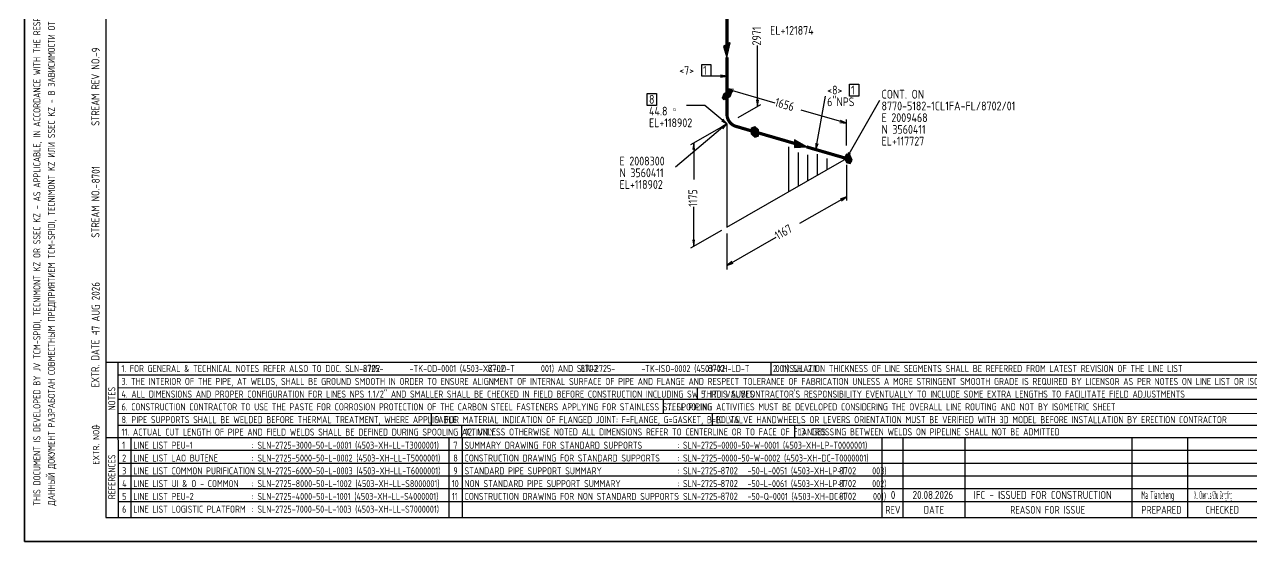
# Model space of a CAD drawing. Extents: x 0 to 594, y 0 to 420.
# Drawn here: x 0 to 383.4, y 0 to 161.7 of the extents above; entities that cross this region are included whole.
import ezdxf

# ---------------------------------------------------------------- set-up
doc = ezdxf.new("R2010")
doc.units = 0
doc.header["$MEASUREMENT"] = 0
doc.linetypes.add('BORDER_2012_SLN$0$8001.Solid', pattern=[0])
for name, color, linetype, lineweight in [('BORDER_2012_SLN$0$BG_01', 7, 'BORDER_2012_SLN$0$8001.Solid', 25), ('BORDER_2012_SLN$0$BG_02', 7, 'BORDER_2012_SLN$0$8001.Solid', 25), ('BORDER_2012_SLN$0$BG_Level_1', 7, 'BORDER_2012_SLN$0$8001.Solid', 25), ('BORDER_2012_SLN$0$Level_1', 7, 'BORDER_2012_SLN$0$8001.Solid', 25), ('BORDER_2012_SLN$0$Level_18', 7, 'BORDER_2012_SLN$0$8001.Solid', 25)]:
    doc.layers.add(name, color=color, linetype=linetype, lineweight=lineweight)
doc.layers.add('GT_1', color=7, linetype='Continuous')
doc.styles.add('BORDER_2012_SLN$0$GOST type A', font='GOST type A')
doc.styles.add('HTX1', font='')
doc.styles.get('HTX1').set_extended_font_data('GOST type A')

# ---------------------------------------------------------------- blocks, each defined once
blk = doc.blocks.new('BORDER_2012_SLN')
at = {"layer": 'BORDER_2012_SLN$0$BG_Level_1', "color": 7, "lineweight": -3}
for p, q in [((402.7, 56), (25.4, 56)), ((29.11, 56), (29.22, 7.5)), ((233.25, 56), (233.24, 52)), ((402.7, 52), (29.1, 52)), ((402.7, 47.99), (29.16, 48.01)), ((210.22, 48), (210.22, 44.42)), ((402.7, 44.41), (29.17, 44.42)), ((199.61, 44.42), (199.61, 40.02)), ((402.7, 39.96), (29.15, 40.07)), ((127.1, 40.04), (127.1, 36.23)), ((214.87, 40.02), (214.87, 36.23)), ((136.5, 36.23), (136.5, 32.43)), ((240.64, 36.23), (240.64, 32.43)), ((33.22, 32.43), (33.22, 7.59)), ((132.63, 32.43), (132.63, 7.6)), ((136.8, 32.43), (136.8, 7.59))]:
    blk.add_line(p, q, dxfattribs=at)
at = {"layer": 'BORDER_2012_SLN$0$Level_1', "color": 7, "lineweight": -3}
for p, q in [((25.4, 412.5), (25.4, 7.5)), ((402.7, 36.23), (29.15, 36.23)), ((402.7, 32.43), (25.4, 32.43)), ((267.9, 32.43), (267.91, 7.5)), ((274.59, 7.5), (274.59, 32.43)), ((293.91, 7.5), (293.91, 32.43)), ((346.11, 7.5), (346.11, 32.43)), ((363.55, 7.5), (363.55, 32.43)), ((402.7, 28.43), (29.17, 28.43)), ((402.7, 24.43), (29.18, 24.43)), ((402.7, 20.43), (29.19, 20.43)), ((402.7, 16.43), (29.2, 16.43)), ((402.7, 12.43), (29.2, 12.43)), ((25.4, 7.5), (588.6, 7.5))]:
    blk.add_line(p, q, dxfattribs=at)
at = {"layer": 'BORDER_2012_SLN$0$Level_18', "color": 7, "lineweight": -3, "flags": 128}
blk.add_lwpolyline([(0, 0), (0, 420), (594, 420), (594, 0)], close=True, dxfattribs=at)
at = {"color": 7, "char_height": 2.2, "attachment_point": 1, "style": 'BORDER_2012_SLN$0$GOST type A'}
for s, insert in [('{\\l\\fGOST type A|b0|i0;\\T1;1}', (30.5, 31.2)), ('{\\l\\fGOST type A|b0|i0;\\T1;: SLN-2725-3000-50-L-0001 (4503-XH-LL-T3000001)}', (71, 31.2)), ('{\\l\\fGOST type A|b0|i0;\\T1;7}', (134, 31.2)), ('{\\l\\fGOST type A|b0|i0;\\T1;SUMMARY DRAWING FOR STANDARD SUPPORTS}', (137.5, 31.2)), ('{\\l\\fGOST type A|b0|i0;\\T1;: SLN-2725-0000-50-W-0001 (4503-XH-LP-T0000001)}', (204, 31.2)), ('{\\l\\fGOST type A|b0|i0;\\T1;2}', (30.5, 27.2)), ('{\\l\\fGOST type A|b0|i0;\\T1;LINE LIST LAO BUTENE}', (34, 27.2)), ('{\\l\\fGOST type A|b0|i0;\\T1;: SLN-2725-5000-50-L-0002 (4503-XH-LL-T5000001)}', (71, 27.2)), ('{\\l\\fGOST type A|b0|i0;\\T1;8}', (134, 27.2)), ('{\\l\\fGOST type A|b0|i0;\\T1;CONSTRUCTION DRAWING FOR STANDARD SUPPORTS}', (137.5, 27.2)), ('{\\l\\fGOST type A|b0|i0;\\T1;: SLN-2725-0000-50-W-0002 (4503-XH-DC-T0000001)}', (204, 27.2)), ('{\\l\\fGOST type A|b0|i0;\\T1;3}', (30.5, 23.2)), ('{\\l\\fGOST type A|b0|i0;\\T1;LINE LIST COMMON PURIFICATION}', (34, 23.2)), ('{\\l\\fGOST type A|b0|i0;\\T1;: SLN-2725-6000-50-L-0003 (4503-XH-LL-T6000001)}', (71, 23.2)), ('{\\l\\fGOST type A|b0|i0;\\T1;9}', (134, 23.2)), ('{\\C256;STANDARD PIPE SUPPORT SUMMARY}', (137.5, 23.2)), ('{\\fGOST type A|b0|i0|c0|p34;: SLN-2725-       -50-L-0051 (4503-XH-LP-T       003)}', (204, 23.2)), ('{\\l\\fGOST type A|b0|i0;\\T1;4}', (30.5, 19.2)), ('{\\l\\fGOST type A|b0|i0;\\T1;LINE LIST UI & O - COMMON}', (34, 19.2)), ('{\\l\\fGOST type A|b0|i0;\\T1;: SLN-2725-8000-50-L-1002 (4503-XH-LL-S8000001)}', (71, 19.2)), ('{\\l\\fGOST type A|b0|i0;\\T1;10}', (133.5, 19.2)), ('{\\l\\fGOST type A|b0|i0;\\T1;NON STANDARD PIPE SUPPORT SUMMARY}', (137.5, 19.2)), ('{\\fGOST type A|b0|i0|c0|p34;: SLN-2725-       -50-L-0061 (4503-XH-LP-T       002)}', (204, 19.2)), ('{\\l\\fGOST type A|b0|i0;\\T1;: SLN-2725-4000-50-L-1001 (4503-XH-LL-S4000001)}', (71, 15.2)), ('{\\fGOST type A|b0|i0|c0|p34;: SLN-2725-       -50-Q-0001 (4503-XH-DC-T       001)}', (204, 15.2)), ('{\\l\\fGOST type A|b0|i0;\\T1;5}', (30.5, 15.2)), ('{\\l\\fGOST type A|b0|i0;\\T1;LINE LIST PEU-2}', (34, 15.2)), ('{\\l\\fGOST type A|b0|i0;\\T1;11}', (133.5, 15.2)), ('{\\C256;CONSTRUCTION DRAWING FOR NON STANDARD SUPPORTS}', (137.5, 15.2)), ('{\\l\\fGOST type A|b0|i0;\\T1;6}', (30.5, 11.2)), ('{\\l\\fGOST type A|b0|i0;\\T1;LINE LIST LOGISTIC PLATFORM}', (34, 11.2)), ('{\\l\\fGOST type A|b0|i0;\\T1;: SLN-2725-7000-50-L-1003 (4503-XH-LL-S7000001)}', (71, 11.2))]:
    blk.add_mtext(s, dxfattribs=dict(at, insert=insert))
at = {"layer": 'BORDER_2012_SLN$0$BG_01', "color": 7, "attachment_point": 1, "rotation": 90, "style": 'BORDER_2012_SLN$0$GOST type A'}
for s, insert, char_height in [('{\\fGOST type A|b0|i0|c134|p34;\\W1.01;ДАННЫЙ ДОКУМЕНТ РАЗРАБОТАН СОВМЕСТНЫМ ПРЕДПРИЯТИЕМ \\fGOST type A|b0|i0|c0|p34;TCM-SPIDI, TECNIMONT KZ \\fGOST type A|b0|i0|c134|p34;ИЛИ \\fGOST type A|b0|i0|c0|p34;SSEC KZ - \\fGOST type A|b0|i0|c134|p34;В ЗАВИСИМОСТИ ОТ ПРИМЕНИМОСТИ\\fGOST type A|b0|i0|c0|p34;, \\fGOST type A|b0|i0|c134|p34;В СООТВЕТСТВИИ С СООТВЕТСТВУЮЩЕЙ ОБЛАСТЬЮ РАБОТ\\fGOST type A|b0|i0|c0|p34;. \\fGOST type A|b0|i0|c134|p34;ЯВЛЯЕТСЯ КОНФИДЕНЦИАЛЬНЫМ И НЕ МОЖЕТ БЫТЬ ИСПОЛЬЗОВАН ДРУГИМИ ЛИЦАМИ ДЛЯ КАКИХ\\fGOST type A|b0|i0|c0|p34;-\\fGOST type A|b0|i0|c134|p34;ЛИБО ЦЕЛЕЙ\\fGOST type A|b0|i0|c0|p34;, \\fGOST type A|b0|i0|c134|p34;КРОМЕ ПРОЕКТА \\fGOST type A|b0|i0|c0|p34;SILLENO.}', (7.3, 11.21), 2.2), ('{\\l\\fGOST type A|b0|i0;\\T1;EXTR. DATE -}', (20.86, 48.18), 2.5), ('{\\l\\fGOST type A|b0|i0;\\T1;EXTR. NO.-}', (21.36, 24.02), 2)]:
    blk.add_mtext(s, dxfattribs=dict(at, insert=insert, char_height=char_height))
at = {"layer": 'BORDER_2012_SLN$0$BG_01', "color": 7, "insert": (2.76, 11.2), "char_height": 2.2, "attachment_point": 1, "rotation": 90, "line_spacing_factor": 1.090909, "style": 'BORDER_2012_SLN$0$GOST type A'}
blk.add_mtext('{\\fGOST type A|b0|i0|c0|p34;\\W1.01;THIS DOCUMENT IS DEVELOPED BY JV TCM-SPIDI, TECNIMONT KZ OR SSEC KZ - AS APPLICABLE, IN ACCORDANCE WITH THE RESPECTIVE SCOPE OF WORK -  IS CONFIDENTIAL AND CANNOT BE USED BY OTHERS FOR ANY PURPOSE OTHER THAN THE SILLENO PROJECT}', dxfattribs=at)
at = {"layer": 'BORDER_2012_SLN$0$BG_02', "color": 7, "char_height": 2.5, "attachment_point": 1, "rotation": 90, "style": 'BORDER_2012_SLN$0$GOST type A'}
for s, insert in [('{\\l\\fGOST type A|b0|i0;\\T1;STREAM REV NO.-}', (20.9, 130)), ('{\\l\\fGOST type A|b0|i0;\\T1;STREAM NO.-}', (20.9, 95))]:
    blk.add_mtext(s, dxfattribs=dict(at, insert=insert))
at = {"layer": 'BORDER_2012_SLN$0$BG_Level_1', "color": 7, "attachment_point": 1, "style": 'BORDER_2012_SLN$0$GOST type A'}
for s, insert, char_height in [('{\\fGOST type A|b0|i0|c0|p34;\\C256; 1. FOR GENERAL & TECHNICAL NOTES REFER ALSO TO DOC. SLN-2725-       -TK-OD-0001 (4503-XZ-LD-T       001) AND SLN-2725-       -TK-ISO-0002 (4503-XH-LD-T       001) SH. 2.1}', (29.11, 55.19), 2.2), ('{\\fGOST type A|b0|i0|c0|p34;\\C256;2. INSULATION THICKNESS OF LINE SEGMENTS SHALL BE REFERRED FROM LATEST REVISION OF THE LINE LIST}', (233.84, 55.19), 2.2), ('{\\fGOST type A|b0|i0|c0|p34;\\C256; 3. THE INTERIOR OF THE PIPE, AT WELDS, SHALL BE GROUND SMOOTH IN ORDER TO ENSURE ALIGNMENT OF INTERNAL SURFACE OF PIPE AND FLANGE AND RESPECT TOLERANCE OF FABRICATION UNLESS A MORE STRINGENT SMOOTH GRADE IS REQUIRED BY LICENSOR AS PER NOTES ON LINE LIST OR ISOMETRIC}', (29.12, 51.15), 2.2), ('{\\fGOST type A|b0|i0|c0|p34;\\C256; 4. ALL DIMENSIONS AND PROPER CONFIGURATION FOR LINES NPS 1.1/2" AND SMALLER SHALL BE CHECKED IN FIELD BEFORE CONSTRUCTION INCLUDING SW THRD VALVES}', (29.13, 47.2), 2.2), ("{\\C256; 5. IT IS SUBCONTRACTOR'S RESPONSIBILITY EVENTUALLY TO INCLUDE SOME EXTRA LENGTHS TO FACILITATE FIELD ADJUSTMENTS}", (210.22, 47.2), 2.2), ('{\\C256; 6. CONSTRUCTION CONTRACTOR TO USE THE PASTE FOR CORROSION PROTECTION OF THE CARBON STEEL FASTENERS APPLYING FOR STAINLESS STEEL PIPING}', (29.14, 43.2), 2.2), ('{\\C256; 7. SPOOLING ACTIVITIES MUST BE DEVELOPED CONSIDERING THE OVERALL LINE ROUTING AND NOT BY ISOMETRIC SHEET}', (199.61, 43.2), 2.2), ('{\\C256; 8. PIPE SUPPORTS SHALL BE WELDED BEFORE THERMAL TREATMENT, WHERE APPLICABLE}', (29.15, 39.2), 2.2), ('{\\C256; 9. FOR MATERIAL INDICATION OF FLANGED JOINT: F=FLANGE, G=GASKET, B=BOLTS}', (127.1, 39.2), 2.2), ('{\\C256; 10. VALVE HANDWHEELS OR LEVERS ORIENTATION MUST BE VERIFIED WITH 3D MODEL BEFORE INSTALLATION BY ERECTION CONTRACTOR}', (214.87, 39.2), 2.2), ('{\\C256; 11. ACTUAL CUT LENGTH OF PIPE AND FIELD WELDS SHALL BE DEFINED DURING SPOOLING ACTIVITY}', (29.16, 35.32), 2.2), ('{\\C256; 12. UNLESS OTHERWISE NOTED ALL DIMENSIONS REFER TO CENTERLINE OR TO FACE OF FLANGES}', (136.5, 35.35), 2.2), ('{\\C256; 13. CROSSING BETWEEN WELDS ON PIPELINE SHALL NOT BE ADMITTED}', (240.64, 35.38), 2.2), ('{\\l\\fGOST type A|b0|i0;\\T1;LINE LIST PEU-1}', (34, 31.2), 2.2), ('{\\l\\fGOST type A|b0|i0;\\T1;REV}', (269, 11.1), 2.4), ('{\\l\\fGOST type A|b0|i0;\\T1;DATE}', (281, 11.1), 2.4), ('{\\l\\fGOST type A|b0|i0;\\T1;REASON FOR ISSUE}', (308, 11.1), 2.4), ('{\\l\\fGOST type A|b0|i0;\\T1;PREPARED}', (349, 11.1), 2.4), ('{\\l\\fGOST type A|b0|i0;\\T1;CHECKED}', (369, 11.1), 2.4)]:
    blk.add_mtext(s, dxfattribs=dict(at, insert=insert, char_height=char_height))
at = {"layer": 'BORDER_2012_SLN$0$BG_Level_1', "color": 7, "char_height": 2.2, "attachment_point": 1, "rotation": 90, "style": 'BORDER_2012_SLN$0$GOST type A'}
for s, insert in [('{\\l\\fGOST type A|b0|i0;\\T1;NOTES}', (26.15, 40.99)), ('{\\l\\fGOST type A|b0|i0;\\T1;REFERENCES}', (26.15, 13.23))]:
    blk.add_mtext(s, dxfattribs=dict(at, insert=insert))

msp = doc.modelspace()

# ---------------------------------------------------------------- linework, layer by layer
at = {"layer": 'GT_1', "flags": 128}
for points in [[(0, 0), (594, 0), (594, 420), (0, 420), (0, 0)], [(219.5, 155.4), (218.4, 154.8), (219.5, 151.4), (220.5, 156), (218.5, 154.8), (219.5, 151.8), (220.4, 155.9), (218.7, 154.9), (219.5, 152.2), (220.3, 155.8), (218.8, 155), (219.5, 152.6), (220.1, 155.8), (218.9, 155.1), (219.5, 153), (220, 155.7), (219.1, 155.2), (219.5, 153.4), (219.8, 155.6), (219.2, 155.2), (219.5, 153.7), (219.7, 155.5), (219.4, 155.3), (219.5, 154.1), (219.6, 155.4), (219.5, 155.4), (219.5, 151.4)], [(229, 136.1), (229, 155.1)], [(211.6, 149.2), (214.5, 149.2), (214.5, 145.5), (211.6, 145.5), (211.6, 149.2)], [(217.5, 145.2), (219.5, 145.5), (217.5, 145.8)], [(219.5, 145.5), (214.5, 145.5)], [(219.5, 134.6), (219.5, 142.8)], [(257.8, 143), (260.7, 143), (260.7, 139.3), (257.8, 139.3), (257.8, 143)], [(194.6, 140.1), (197.5, 140.1), (197.5, 136.4), (194.6, 136.4), (194.6, 140.1)], [(218.6, 138.1), (218.1, 138.8), (218.6, 140.1), (220.4, 141.1), (220.9, 140.4), (220.4, 139.1), (218.6, 138.1)], [(218.1, 138.8), (219.86, 138.8)], [(218.177, 139), (220.22, 139)], [(218.243, 138.6), (219.5, 138.6)], [(218.254, 139.2), (220.438, 139.2)], [(218.331, 139.4), (220.515, 139.4)], [(218.386, 138.4), (219.14, 138.4)], [(218.408, 139.6), (220.592, 139.6)], [(218.485, 139.8), (220.669, 139.8)], [(218.562, 140), (220.746, 140)], [(218.78, 140.2), (220.823, 140.2)], [(219.14, 140.4), (220.9, 140.4)], [(221.5, 141.4), (219.5, 141.6), (221.3, 140.7)], [(219.5, 141.6), (234.5, 137.2)], [(219.5, 140.6), (220.757, 140.6)], [(219.86, 140.8), (220.614, 140.8)], [(228.7, 138.1), (229, 136.1), (229.3, 138.1)], [(247.3, 122.6), (250.3, 139.3)], [(219.5, 130.6), (212.6, 136.4), (206.9, 136.4)], [(223, 132.6), (230.1, 136.7)], [(256.8, 130.8), (242.7, 134.9)], [(256.8, 119.8), (267.3, 138)], [(219.5, 130.6), (203.4, 117.1)], [(217.8, 131.6), (219.5, 130.6), (218.2, 132.1)], [(218.2, 129.1), (219.5, 130.6), (217.8, 129.6)], [(219.5, 130.6), (219.5, 98.3)], [(254.8, 131), (256.8, 130.8), (255, 131.7)], [(256.8, 123.8), (256.8, 132)], [(217.8, 129.6), (208.1, 124)], [(229.2, 126.8), (228.2, 126.4), (227.2, 127.4), (227.2, 129.4), (228.2, 129.8), (229.2, 128.8), (229.2, 126.8)], [(227.2, 129.4), (228.6, 129.4)], [(227.2, 129.2), (228.8, 129.2)], [(227.2, 129), (229, 129)], [(227.2, 128.8), (229.2, 128.8)], [(227.2, 128.6), (229.2, 128.6)], [(227.2, 128.4), (229.2, 128.4)], [(227.2, 128.2), (229.2, 128.2)], [(227.2, 128), (229.2, 128)], [(227.2, 127.8), (229.2, 127.8)], [(227.2, 127.6), (229.2, 127.6)], [(227.2, 127.4), (229.2, 127.4)], [(227.4, 127.2), (229.2, 127.2)], [(227.6, 127), (229.2, 127)], [(227.7, 129.6), (228.4, 129.6)], [(227.8, 126.8), (229.2, 126.8)], [(228, 126.6), (228.7, 126.6)], [(209.4, 122.6), (209.1, 124.6), (208.8, 122.6)], [(209.1, 124.6), (209.1, 113.2)], [(238.8, 109.4), (238.8, 123.4)], [(240.6, 124.5), (240.6, 123.2), (244.4, 123.4), (240.6, 125.6), (240.6, 123.4), (244.1, 123.5), (240.6, 125.5), (240.6, 123.5), (243.7, 123.6), (240.6, 125.4), (240.6, 123.7), (243.3, 123.7), (240.6, 125.2), (240.6, 123.9), (243, 123.8), (240.6, 125.1), (240.6, 124), (242.6, 123.9), (240.6, 124.9), (240.6, 124.2), (242.2, 124), (240.6, 124.7), (240.6, 124.3), (241.8, 124.1), (240.6, 124.6), (240.6, 124.5), (244.4, 123.4)], [(247.3, 124.6), (247.3, 122.6), (248, 124.5)], [(219.5, 98.3), (256.8, 119.8)], [(241.8, 111.2), (241.8, 121.7)], [(244.8, 112.9), (244.8, 120.9)], [(247.8, 114.6), (247.8, 121.1)], [(250.8, 116.3), (250.8, 119.8)], [(256.8, 118.5), (258, 118.2), (258.6, 119.3), (258, 120.7), (256.8, 121.1), (256.2, 120), (256.8, 118.5)], [(256.2, 120), (258.3, 120)], [(256.28, 119.8), (258.386, 119.8)], [(256.309, 120.2), (258.214, 120.2)], [(256.36, 119.6), (258.471, 119.6)], [(256.418, 120.4), (258.129, 120.4)], [(256.44, 119.4), (258.557, 119.4)], [(256.52, 119.2), (258.545, 119.2)], [(256.527, 120.6), (258.043, 120.6)], [(256.6, 119), (258.436, 119)], [(256.636, 120.8), (257.7, 120.8)], [(257.5, 121.7), (256.8, 119.8), (258.1, 121.3)], [(256.68, 118.8), (258.327, 118.8)], [(256.76, 118.6), (258.218, 118.6)], [(256.8, 117.8), (256.8, 106.6)], [(257.2, 118.4), (258.109, 118.4)], [(256.8, 107.8), (242.2, 99.4)], [(255.3, 106.5), (256.8, 107.8), (254.9, 107.1)], [(209.1, 92.3), (209.1, 104.7)], [(217.8, 97.3), (208.1, 91.7)], [(219.5, 96.3), (219.5, 85.1)], [(208.8, 94.3), (209.1, 92.3), (209.4, 94.3)], [(219.5, 86.3), (234.9, 95.2)], [(221, 87.6), (219.5, 86.3), (221.4, 87)]]:
    msp.add_lwpolyline(points, dxfattribs=at)
at = {"layer": 'GT_1', "const_width": 1, "flags": 128}
for points in [[(219.5, 167.2), (219.5, 155.4)], [(219.5, 151.4), (219.5, 139.6)], [(219.5, 139.6), (219.5, 133.6)], [(222.4, 129.8), (228.2, 128.1)], [(228.2, 128.1), (240.6, 124.5)], [(244.4, 123.4), (256.8, 119.8)]]:
    msp.add_lwpolyline(points, dxfattribs=at)
msp.add_lwpolyline([(219.5, 133.6, 0.337994), (222.4, 129.8)], format="xyb", dxfattribs=at)

# ---------------------------------------------------------------- block references
at = {"linetype": 'Continuous'}
msp.add_blockref('BORDER_2012_SLN', (0, 0), dxfattribs=at)

# ---------------------------------------------------------------- texts
at = {"layer": 'GT_1', "style": 'HTX1'}
for s, height, width, p in [('EL+121874', 2.75, 1.02, (233, 158.467)), ('<7>', 2.75, 1.02, (204.571, 146)), ('1', 2.75, 1.02, (212.051, 146)), ('<8>', 2.75, 1.02, (250.8, 139.8)), ('1', 2.75, 1.02, (258.28, 139.8)), ('8', 2.75, 1.02, (195.129, 136.9)), ('6"NPS', 2.75, 1.02, (250.8, 136.133)), ('CONT. ON', 2.75, 1.02, (267.8, 138.5)), ('44.8', 2.75, 1.02, (195.129, 133.233)), ('o', 1.375, 1.02, (202.609, 134.608)), ('8770-5182-1CL1FA-FL/8702/01', 2.75, 1.02, (267.8, 134.833)), ('EL+118902', 2.75, 1.02, (195.129, 129.567)), ('E 2009468', 2.75, 1.02, (267.8, 131.167)), ('N 3560411', 2.75, 1.02, (267.8, 127.5)), ('EL+117727', 2.75, 1.02, (267.8, 123.833)), ('E 2008300', 2.75, 1.02, (185.929, 117.6)), ('N 3560411', 2.75, 1.02, (185.929, 113.933)), ('EL+118902', 2.75, 1.02, (185.929, 110.267)), ('8702', 2.25, 1.02, (105.7, 53)), ('8702', 2.25, 1.02, (144.7, 53)), ('8702', 2.25, 1.02, (173.7, 53)), ('8702', 2.25, 1.02, (213.5, 53)), ('8702', 2.25, 1.02, (217.5, 21)), ('8702', 2.25, 1.02, (254.5, 21)), ('8702', 2.25, 1.02, (217.5, 17)), ('8702', 2.25, 1.02, (254.5, 17)), ('0', 2.5, 1.02, (270.7, 13.3)), ('0', 2.5, 1.02, (270.7, 13.3)), ('0', 2.5, 1.02, (270.7, 13.3)), ('0', 2.5, 1.02, (270.7, 13.3)), ('0', 2.5, 1.02, (270.7, 13.3)), ('0', 2.5, 1.02, (270.7, 13.3)), ('0', 2.5, 1.02, (270.7, 13.3)), ('0', 2.5, 1.02, (270.7, 13.3)), ('0', 2.5, 1.02, (270.7, 13.3)), ('0', 2.5, 1.02, (270.7, 13.3)), ('0', 2.5, 1.02, (270.7, 13.3)), ('0', 2.5, 1.02, (270.7, 13.3)), ('20.08.2026', 2.5, 1.02, (277.5, 13.3)), ('20.08.2026', 2.5, 1.02, (277.5, 13.3)), ('20.08.2026', 2.5, 1.02, (277.5, 13.3)), ('20.08.2026', 2.5, 1.02, (277.5, 13.3)), ('20.08.2026', 2.5, 1.02, (277.5, 13.3)), ('20.08.2026', 2.5, 1.02, (277.5, 13.3)), ('20.08.2026', 2.5, 1.02, (277.5, 13.3)), ('20.08.2026', 2.5, 1.02, (277.5, 13.3)), ('20.08.2026', 2.5, 1.02, (277.5, 13.3)), ('20.08.2026', 2.5, 1.02, (277.5, 13.3)), ('20.08.2026', 2.5, 1.02, (277.5, 13.3)), ('20.08.2026', 2.5, 1.02, (277.5, 13.3)), ('IFC - ISSUED FOR CONSTRUCTION', 2.5, 1.02, (296.6, 13.3)), ('IFC - ISSUED FOR CONSTRUCTION', 2.5, 1.02, (296.6, 13.3)), ('IFC - ISSUED FOR CONSTRUCTION', 2.5, 1.02, (296.6, 13.3)), ('IFC - ISSUED FOR CONSTRUCTION', 2.5, 1.02, (296.6, 13.3)), ('IFC - ISSUED FOR CONSTRUCTION', 2.5, 1.02, (296.6, 13.3)), ('IFC - ISSUED FOR CONSTRUCTION', 2.5, 1.02, (296.6, 13.3)), ('IFC - ISSUED FOR CONSTRUCTION', 2.5, 1.02, (296.6, 13.3)), ('IFC - ISSUED FOR CONSTRUCTION', 2.5, 1.02, (296.6, 13.3)), ('IFC - ISSUED FOR CONSTRUCTION', 2.5, 1.02, (296.6, 13.3)), ('IFC - ISSUED FOR CONSTRUCTION', 2.5, 1.02, (296.6, 13.3)), ('IFC - ISSUED FOR CONSTRUCTION', 2.5, 1.02, (296.6, 13.3)), ('IFC - ISSUED FOR CONSTRUCTION', 2.5, 1.02, (296.6, 13.3)), ('Ma Tiancheng', 2.5, 0.5, (349, 13.3)), ('Ma Tiancheng', 2.5, 0.5, (349, 13.3)), ('Ma Tiancheng', 2.5, 0.5, (349, 13.3)), ('Ma Tiancheng', 2.5, 0.5, (349, 13.3)), ('Ma Tiancheng', 2.5, 0.5, (349, 13.3)), ('Ma Tiancheng', 2.5, 0.5, (349, 13.3)), ('Ma Tiancheng', 2.5, 0.5, (349, 13.3)), ('Ma Tiancheng', 2.5, 0.5, (349, 13.3)), ('Ma Tiancheng', 2.5, 0.5, (349, 13.3)), ('Ma Tiancheng', 2.5, 0.5, (349, 13.3)), ('Ma Tiancheng', 2.5, 0.5, (349, 13.3)), ('Ma Tiancheng', 2.5, 0.5, (349, 13.3)), ('Xu Chenhua/Zhu Zengting', 2.5, 0.3, (365.5, 13.3)), ('Xu Chenhua/Zhu Zengting', 2.5, 0.3, (365.5, 13.3)), ('Xu Chenhua/Zhu Zengting', 2.5, 0.3, (365.5, 13.3)), ('Xu Chenhua/Zhu Zengting', 2.5, 0.3, (365.5, 13.3)), ('Xu Chenhua/Zhu Zengting', 2.5, 0.3, (365.5, 13.3)), ('Xu Chenhua/Zhu Zengting', 2.5, 0.3, (365.5, 13.3)), ('Xu Chenhua/Zhu Zengting', 2.5, 0.3, (365.5, 13.3)), ('Xu Chenhua/Zhu Zengting', 2.5, 0.3, (365.5, 13.3)), ('Xu Chenhua/Zhu Zengting', 2.5, 0.3, (365.5, 13.3)), ('Xu Chenhua/Zhu Zengting', 2.5, 0.3, (365.5, 13.3)), ('Xu Chenhua/Zhu Zengting', 2.5, 0.3, (365.5, 13.3)), ('Xu Chenhua/Zhu Zengting', 2.5, 0.3, (365.5, 13.3)), ('8702', 2.25, 1.02, (217.5, 13)), ('8702', 2.25, 1.02, (254.5, 13))]:
    msp.add_text(s, height=height, dxfattribs=dict(at, width=width)).set_placement(p)
at = {"layer": 'GT_1', "style": 'HTX1', "width": 1.02}
for s, height, rotation, p in [('2971', 2.75, 90, (230.126, 155.129)), ('9', 2.5, 90, (23.5, 153)), ('1656', 2.75, 344, (234.221, 136.182)), ('8701', 2.5, 90, (23.5, 112)), ('1175', 2.75, 90, (210.208, 104.679)), ('1167', 2.75, 30, (235.434, 94.212)), ('17 AUG 2026', 2.5, 90, (23.5, 65)), ('0', 2.5, 90, (23.5, 35))]:
    msp.add_text(s, height=height, rotation=rotation, dxfattribs=at).set_placement(p)

doc.saveas('drawing.dxf')
